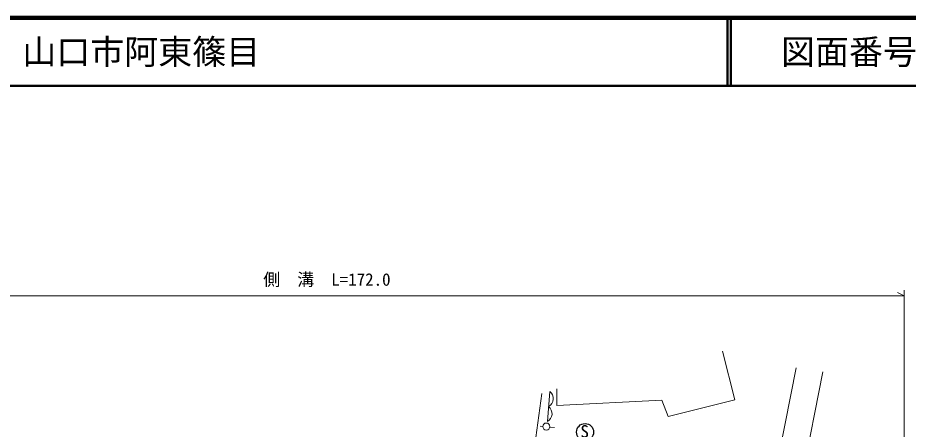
# Model space of a CAD drawing. Units: millimetres, scale not verified. Extents: x 40000 to 680000, y 20000 to 380000.
# Drawn here: x 404368 to 535332, y 319535 to 380000 of the extents above; entities that cross this region are included whole.
import ezdxf
from ezdxf.enums import TextEntityAlignment as Align

# ---------------------------------------------------------------- set-up
doc = ezdxf.new("R2010")
doc.units = ezdxf.units.MM
doc.header["$LTSCALE"] = 1000
for name, color, linetype, lineweight in [('M-BGD', 7, 'Continuous', 13), ('M-STR-HTXT', 7, 'Continuous', 13), ('M-TTL', 2, 'Continuous', 140), ('M-TTL-LINE', 7, 'Continuous', 50)]:
    doc.layers.add(name, color=color, linetype=linetype, lineweight=lineweight)
doc.layers.add('M-TTL-TXT', color=7, linetype='Continuous')
doc.styles.add('ＭＳ ゴシック', font='')
doc.styles.get('ＭＳ ゴシック').set_extended_font_data('MS Gothic')

msp = doc.modelspace()

# ---------------------------------------------------------------- linework, layer by layer
at = {"layer": 'M-BGD'}
for p, q in [((481466, 324792), (480418, 317228)), ((482265, 320651), (482618, 325086)), ((481594, 319942), (481214, 319957)), ((482623, 319842), (483314, 319802))]:
    msp.add_line(p, q, dxfattribs=at)
for points in [[(483670, 325447), (483670, 323036), (499077, 323812), (500009, 321382), (509832, 323868), (508000, 331000)], [(518840, 328569), (515588, 311943), (492340, 314856), (469143, 317892)], [(544348, 300760), (543183, 301255), (542448, 301717), (541629, 302932), (540285, 305768), (539132, 307401), (537905, 308434), (536135, 309348), (529892, 310148), (520509, 311364), (519779, 312763), (522793, 327945)]]:
    msp.add_lwpolyline(points, dxfattribs=at)
msp.add_circle((482111, 319919), 518, dxfattribs=at)
at = {"layer": 'M-BGD', "lineweight": 25}
msp.add_circle((487799, 319116), 1250, dxfattribs=at)
at = {"layer": 'M-BGD'}
for centre in [(481801, 324035), (481625, 321817)]:
    msp.add_arc(centre, 1331, 298.77116, 52.14677, dxfattribs=at)
at = {"layer": 'M-STR-HTXT'}
for p, q in [((534736, 339129), (533736, 339629)), ((534736, 339988), (534736, 316612)), ((534736, 339129), (367480, 339129))]:
    msp.add_line(p, q, dxfattribs=at)
at = {"layer": 'M-TTL'}
msp.add_line((680000, 380000), (40000, 380000), dxfattribs=at)
at = {"layer": 'M-TTL-LINE'}
for p, q in [((508747, 380000), (508747, 370000)), ((509247, 380000), (509247, 370000)), ((40000, 370000), (680000, 370000))]:
    msp.add_line(p, q, dxfattribs=at)

# ---------------------------------------------------------------- texts
at = {"layer": 'M-BGD', "style": 'ＭＳ ゴシック'}
msp.add_text('S', height=1833, dxfattribs=at).set_placement((487120, 317743), align=Align.BOTTOM_LEFT)
at = {"layer": 'M-STR-HTXT', "style": 'ＭＳ ゴシック'}
msp.add_text('側\u3000溝\u3000L=172.0', height=1833, dxfattribs=at).set_placement((440467, 340067), align=Align.BOTTOM_LEFT)
at = {"layer": 'M-TTL-TXT', "style": 'ＭＳ ゴシック'}
msp.add_text('山口市阿東篠目', height=3666, dxfattribs=at).set_placement((405024, 375000), align=Align.MIDDLE_LEFT)
msp.add_text('図面番号', height=3666, dxfattribs=at).set_placement((526622, 375000), align=Align.MIDDLE_CENTER)

doc.saveas('drawing.dxf')
